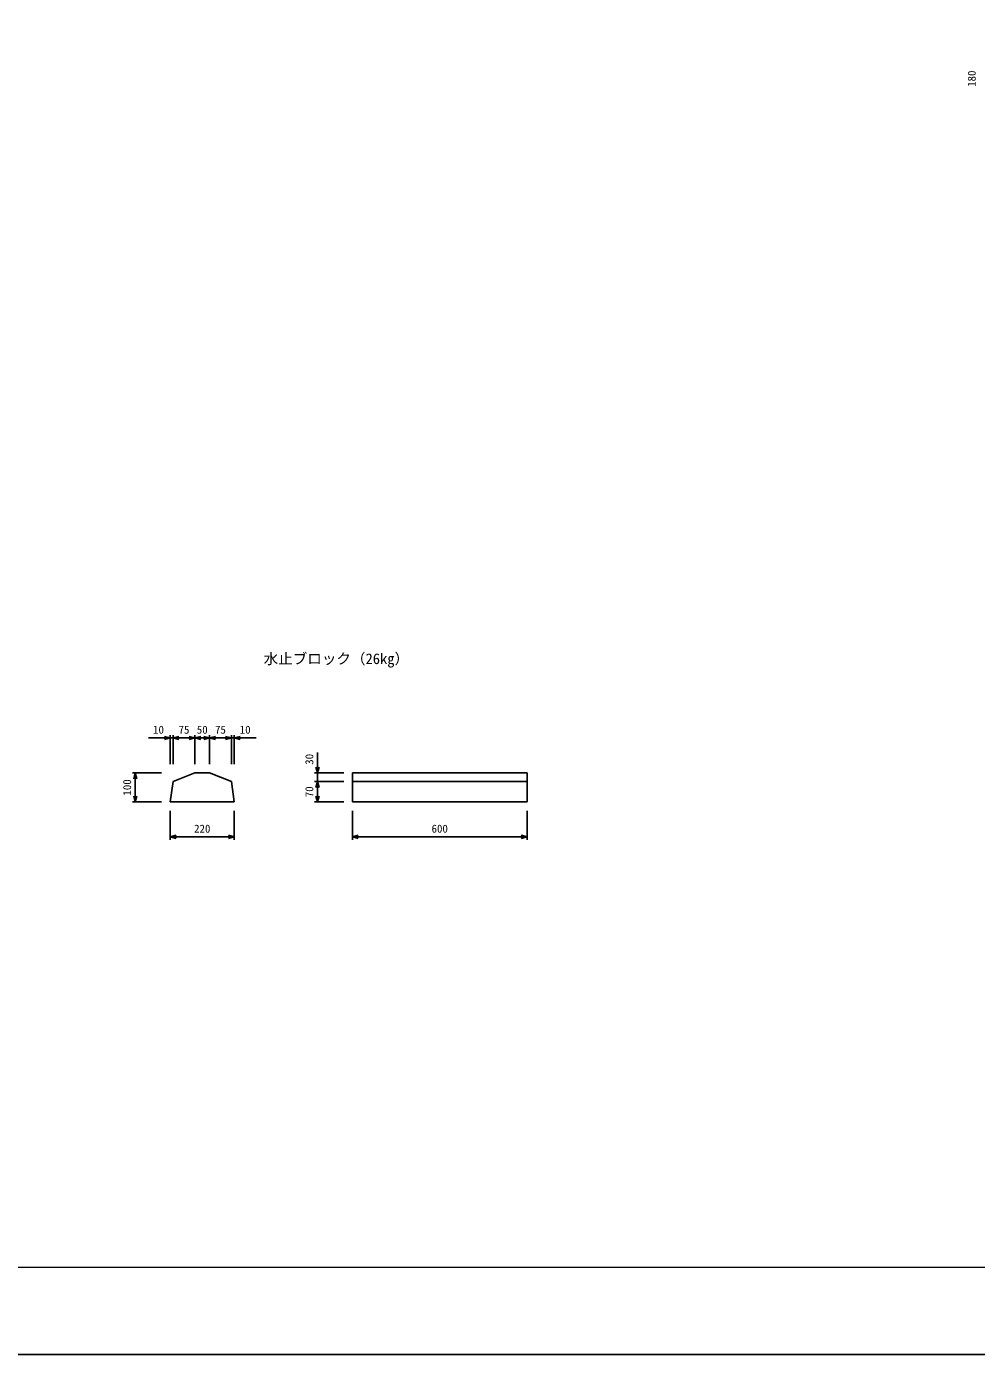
# Model space of a CAD drawing. Units: millimetres, scale not verified. Extents: x -6300 to 6300, y -4455 to 4455.
# Drawn here: x -1256 to 2008, y -4455 to 108 of the extents above; entities that cross this region are included whole.
import ezdxf
from ezdxf.enums import TextEntityAlignment as Align

# ---------------------------------------------------------------- set-up
doc = ezdxf.new("R2010")
doc.units = ezdxf.units.MM
doc.header["$LTSCALE"] = 15
for name, color, linetype, lineweight in [('0-0_DIM', 7, 'Continuous', 25), ('0-1_Defpoints', 5, 'Continuous', 25), ('0-2_OUTLINE', 3, 'Continuous', 25), ('0-3_TXT', 7, 'Continuous', 25), ('0-4_WAKU', 3, 'Continuous', 13)]:
    doc.layers.add(name, color=color, linetype=linetype, lineweight=lineweight)
doc.styles.add('ＭＳ ゴシック', font='')
doc.styles.get('ＭＳ ゴシック').set_extended_font_data('MS Gothic')

msp = doc.modelspace()

# ---------------------------------------------------------------- linework, layer by layer
at = {"layer": '0-0_DIM'}
for p, q in [((-762.2, -2326.67), (-762.2, -2426.67)), ((-752.2, -2326.67), (-752.2, -2426.67)), ((-677.2, -2326.67), (-677.2, -2426.67)), ((-627.2, -2326.67), (-627.2, -2426.67)), ((-552.2, -2326.67), (-552.2, -2426.67)), ((-542.2, -2326.67), (-542.2, -2426.67)), ((-752.2, -2336.67), (-677.2, -2336.67)), ((-677.2, -2336.67), (-627.2, -2336.67)), ((-552.2, -2336.67), (-627.2, -2336.67)), ((-256.21, -2386.67), (-256.21, -2456.67)), ((-892.2, -2456.67), (-792.2, -2456.67)), ((-882.2, -2556.67), (-882.2, -2456.67)), ((-266.21, -2456.67), (-166.21, -2456.67)), ((-256.21, -2486.67), (-256.21, -2456.67)), ((-266.21, -2486.67), (-166.21, -2486.67)), ((-256.21, -2556.67), (-256.21, -2486.67)), ((-892.2, -2556.67), (-792.2, -2556.67)), ((-762.2, -2686.67), (-762.2, -2586.67)), ((-542.2, -2686.67), (-542.2, -2586.67)), ((-266.21, -2556.67), (-166.21, -2556.67)), ((-136.21, -2686.67), (-136.21, -2586.67)), ((463.79, -2686.67), (463.79, -2586.67)), ((-762.2, -2676.67), (-542.2, -2676.67)), ((-136.21, -2676.67), (463.79, -2676.67))]:
    msp.add_line(p, q, dxfattribs=at)
for points in [[(-752.2, -2336.67), (-762.2, -2336.67), (-837.2, -2336.67)], [(-782.2, -2331.31), (-762.2, -2336.67), (-782.2, -2342.03)], [(-732.2, -2331.31), (-752.2, -2336.67), (-732.2, -2342.03)], [(-697.2, -2331.31), (-677.2, -2336.67), (-697.2, -2342.03)], [(-657.2, -2331.31), (-677.2, -2336.67), (-657.2, -2342.03)], [(-647.2, -2331.31), (-627.2, -2336.67), (-647.2, -2342.03)], [(-607.2, -2331.31), (-627.2, -2336.67), (-607.2, -2342.03)], [(-572.2, -2331.31), (-552.2, -2336.67), (-572.2, -2342.03)], [(-552.2, -2336.67), (-542.2, -2336.67), (-467.2, -2336.67)], [(-522.2, -2331.31), (-542.2, -2336.67), (-522.2, -2342.03)], [(-887.56, -2476.67), (-882.2, -2456.67), (-876.84, -2476.67)], [(-261.57, -2436.67), (-256.21, -2456.67), (-250.86, -2436.67)], [(-261.57, -2506.67), (-256.21, -2486.67), (-250.86, -2506.67)], [(-887.56, -2536.67), (-882.2, -2556.67), (-876.84, -2536.67)], [(-261.57, -2536.67), (-256.21, -2556.67), (-250.86, -2536.67)], [(-742.2, -2682.03), (-762.2, -2676.67), (-742.2, -2671.31)], [(-562.2, -2682.03), (-542.2, -2676.67), (-562.2, -2671.31)], [(-116.21, -2682.03), (-136.21, -2676.67), (-116.21, -2671.31)], [(443.79, -2682.03), (463.79, -2676.67), (443.79, -2671.31)]]:
    msp.add_lwpolyline(points, dxfattribs=at)
at = {"layer": '0-1_Defpoints'}
msp.add_lwpolyline([(-6300, -4455), (6300, -4455), (6300, 4455), (-6300, 4455)], close=True, dxfattribs=at)
at = {"layer": '0-2_OUTLINE'}
for p, q in [((-677.2, -2456.67), (-627.2, -2456.67)), ((-136.21, -2456.67), (463.79, -2456.67)), ((-136.21, -2556.67), (-136.21, -2456.67)), ((463.79, -2556.67), (463.79, -2456.67)), ((-136.21, -2486.67), (463.79, -2486.67)), ((-762.2, -2556.67), (-542.2, -2556.67)), ((-136.21, -2556.67), (463.79, -2556.67))]:
    msp.add_line(p, q, dxfattribs=at)
for points in [[(-762.2, -2556.67), (-752.2, -2486.67), (-677.2, -2456.67)], [(-542.2, -2556.67), (-552.2, -2486.67), (-627.2, -2456.67)]]:
    msp.add_lwpolyline(points, dxfattribs=at)
at = {"layer": '0-4_WAKU'}
msp.add_lwpolyline([(-6000, -4155), (6000, -4155), (6000, 4155), (-6000, 4155)], close=True, dxfattribs=at)

# ---------------------------------------------------------------- texts
at = {"layer": '0-0_DIM', "style": 'ＭＳ ゴシック'}
for s, p in [('180', (2013.77, -99.64)), ('30', (-262.46, -2428.85)), ('100', (-888.45, -2534.8)), ('70', (-262.46, -2540.42))]:
    msp.add_text(s, height=27.49, rotation=90, dxfattribs=at).set_placement(p, align=Align.BOTTOM_LEFT)
for s, p in [('10', (-821.31, -2330.42)), ('75', (-733.64, -2330.42)), ('50', (-670.95, -2330.42)), ('75', (-608.45, -2330.42)), ('10', (-523.45, -2330.42)), ('220', (-680.32, -2670.42)), ('600', (135.66, -2670.42))]:
    msp.add_text(s, height=27.49, dxfattribs=at).set_placement(p, align=Align.BOTTOM_LEFT)
at = {"layer": '0-3_TXT', "style": 'ＭＳ ゴシック'}
msp.add_text('水止ブロック（26kg）', height=36.66, dxfattribs=at).set_placement((-441.25, -2093.83), align=Align.BOTTOM_LEFT)

doc.saveas('drawing.dxf')
